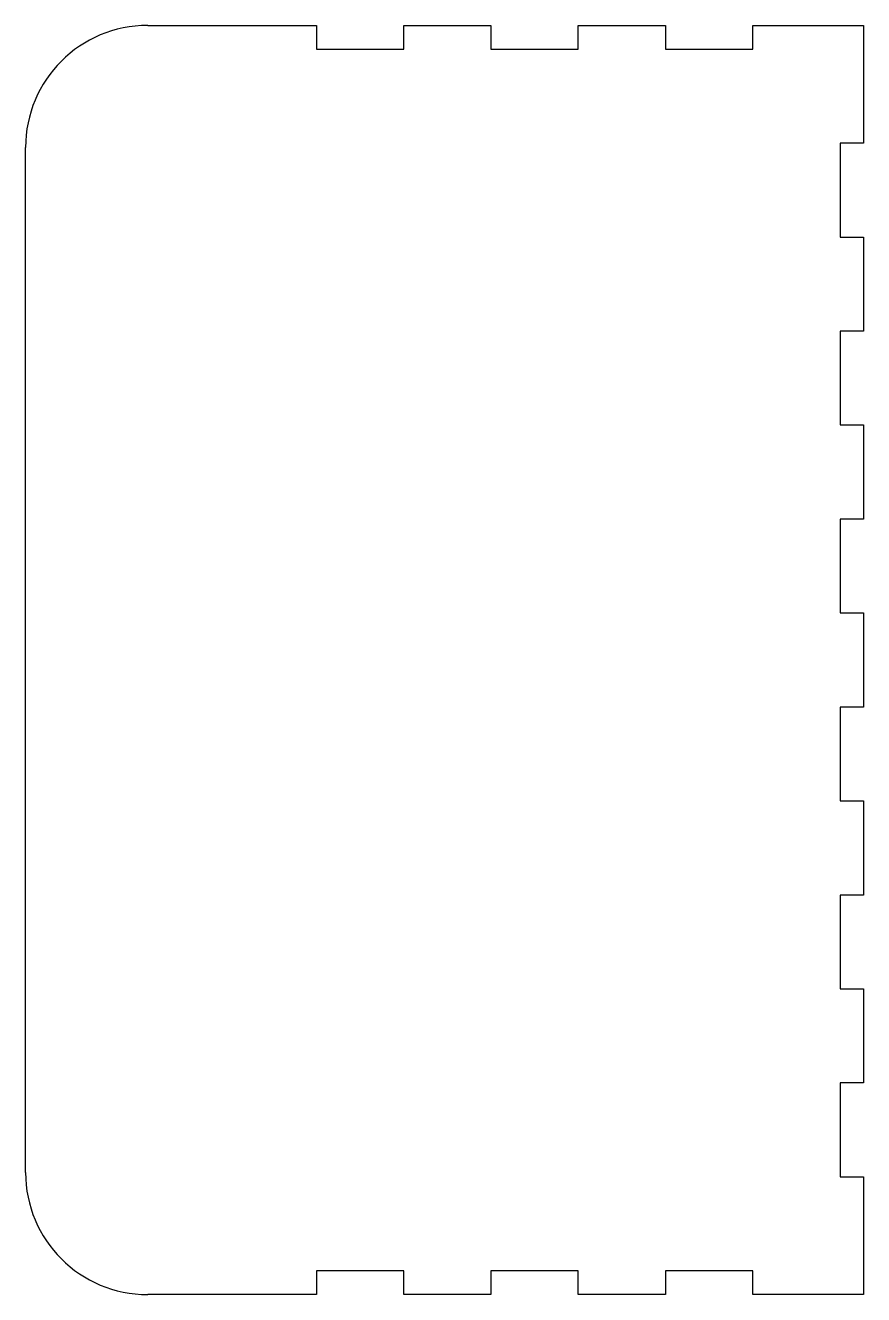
# Model space of a CAD drawing. Extents: x -200 to 6, y -312 to 0.
import ezdxf

# ---------------------------------------------------------------- set-up
doc = ezdxf.new("R2010")
doc.units = 0

msp = doc.modelspace()

# ---------------------------------------------------------------- linework, layer by layer
at = {"layer": '1', "color": 1}
for p, q in [((-170, 0.005, 512.6), (-128.571, 0.005, 512.6)), ((-128.571, 0.005, 512.6), (-128.567, 0.004, 512.6)), ((-128.567, 0.004, 512.6), (-128.566, 0, 512.6)), ((-128.566, 0, 512.6), (-128.566, -5.795, 512.6)), ((-107.148, 0, 512.6), (-107.147, 0.004, 512.6)), ((-107.148, -5.795, 512.6), (-107.148, 0, 512.6)), ((-107.147, 0.004, 512.6), (-107.143, 0.005, 512.6)), ((-107.143, 0.005, 512.6), (-85.714, 0.005, 512.6)), ((-85.714, 0.005, 512.6), (-85.711, 0.004, 512.6)), ((-85.711, 0.004, 512.6), (-85.709, 0, 512.6)), ((-85.709, 0, 512.6), (-85.709, -5.795, 512.6)), ((-64.291, 0, 512.6), (-64.289, 0.004, 512.6)), ((-64.291, -5.795, 512.6), (-64.291, 0, 512.6)), ((-64.289, 0.004, 512.6), (-64.286, 0.005, 512.6)), ((-64.286, 0.005, 512.6), (-42.857, 0.005, 512.6)), ((-42.857, 0.005, 512.6), (-42.854, 0.004, 512.6)), ((-42.854, 0.004, 512.6), (-42.852, 0, 512.6)), ((-42.852, 0, 512.6), (-42.852, -5.795, 512.6)), ((-21.434, 0, 512.6), (-21.432, 0.004, 512.6)), ((-21.434, -5.795, 512.6), (-21.434, 0, 512.6)), ((-21.432, 0.004, 512.6), (-21.429, 0.005, 512.6)), ((-21.429, 0.005, 512.6), (5.8, 0.005, 512.6)), ((5.8, 0.005, 512.6), (5.804, 0.004, 512.6)), ((5.804, 0.004, 512.6), (5.805, 0, 512.6)), ((5.805, 0, 512.6), (5.805, -28.877, 512.6)), ((-128.566, -5.795, 512.6), (-107.148, -5.795, 512.6)), ((-85.709, -5.795, 512.6), (-64.291, -5.795, 512.6)), ((-42.852, -5.795, 512.6), (-21.434, -5.795, 512.6)), ((-200.005, -281.6, 512.6), (-200.005, -30, 512.6)), ((5.8, -28.882, 512.6), (0.005, -28.882, 512.6)), ((0.005, -28.882, 512.6), (0.005, -51.949, 512.6)), ((5.804, -28.88, 512.6), (5.8, -28.882, 512.6)), ((5.805, -28.877, 512.6), (5.804, -28.88, 512.6)), ((0.005, -51.949, 512.6), (5.8, -51.949, 512.6)), ((5.8, -51.949, 512.6), (5.804, -51.95, 512.6)), ((5.804, -51.95, 512.6), (5.805, -51.954, 512.6)), ((5.805, -51.954, 512.6), (5.805, -75.031, 512.6)), ((5.8, -75.036, 512.6), (0.005, -75.036, 512.6)), ((0.005, -75.036, 512.6), (0.005, -98.103, 512.6)), ((5.804, -75.034, 512.6), (5.8, -75.036, 512.6)), ((5.805, -75.031, 512.6), (5.804, -75.034, 512.6)), ((0.005, -98.103, 512.6), (5.8, -98.103, 512.6)), ((5.8, -98.103, 512.6), (5.804, -98.104, 512.6)), ((5.804, -98.104, 512.6), (5.805, -98.108, 512.6)), ((5.805, -98.108, 512.6), (5.805, -121.185, 512.6)), ((5.8, -121.19, 512.6), (0.005, -121.19, 512.6)), ((0.005, -121.19, 512.6), (0.005, -144.257, 512.6)), ((5.804, -121.189, 512.6), (5.8, -121.19, 512.6)), ((5.805, -121.185, 512.6), (5.804, -121.189, 512.6)), ((0.005, -144.257, 512.6), (5.8, -144.257, 512.6)), ((5.8, -144.257, 512.6), (5.804, -144.258, 512.6)), ((5.804, -144.258, 512.6), (5.805, -144.262, 512.6)), ((5.805, -144.262, 512.6), (5.805, -167.338, 512.6)), ((5.8, -167.343, 512.6), (0.005, -167.343, 512.6)), ((0.005, -167.343, 512.6), (0.005, -190.41, 512.6)), ((5.804, -167.342, 512.6), (5.8, -167.343, 512.6)), ((5.805, -167.338, 512.6), (5.804, -167.342, 512.6)), ((0.005, -190.41, 512.6), (5.8, -190.41, 512.6)), ((5.8, -190.41, 512.6), (5.804, -190.411, 512.6)), ((5.804, -190.411, 512.6), (5.805, -190.415, 512.6)), ((5.805, -190.415, 512.6), (5.805, -213.492, 512.6)), ((5.8, -213.497, 512.6), (0.005, -213.497, 512.6)), ((0.005, -213.497, 512.6), (0.005, -236.564, 512.6)), ((5.804, -213.496, 512.6), (5.8, -213.497, 512.6)), ((5.805, -213.492, 512.6), (5.804, -213.496, 512.6)), ((0.005, -236.564, 512.6), (5.8, -236.564, 512.6)), ((5.8, -236.564, 512.6), (5.804, -236.565, 512.6)), ((5.804, -236.565, 512.6), (5.805, -236.569, 512.6)), ((5.805, -236.569, 512.6), (5.805, -259.646, 512.6)), ((5.8, -259.651, 512.6), (0.005, -259.651, 512.6)), ((0.005, -259.651, 512.6), (0.005, -282.718, 512.6)), ((5.804, -259.65, 512.6), (5.8, -259.651, 512.6)), ((5.805, -259.646, 512.6), (5.804, -259.65, 512.6)), ((0.005, -282.718, 512.6), (5.8, -282.718, 512.6)), ((5.8, -282.718, 512.6), (5.804, -282.719, 512.6)), ((5.804, -282.719, 512.6), (5.805, -282.723, 512.6)), ((5.805, -282.723, 512.6), (5.805, -311.6, 512.6)), ((-107.148, -305.805, 512.6), (-128.566, -305.805, 512.6)), ((-128.566, -305.805, 512.6), (-128.566, -311.6, 512.6)), ((-107.148, -311.6, 512.6), (-107.148, -305.805, 512.6)), ((-64.291, -305.805, 512.6), (-85.709, -305.805, 512.6)), ((-85.709, -305.805, 512.6), (-85.709, -311.6, 512.6)), ((-64.291, -311.6, 512.6), (-64.291, -305.805, 512.6)), ((-21.434, -305.805, 512.6), (-42.852, -305.805, 512.6)), ((-42.852, -305.805, 512.6), (-42.852, -311.6, 512.6)), ((-21.434, -311.6, 512.6), (-21.434, -305.805, 512.6)), ((-128.571, -311.605, 512.6), (-170, -311.605, 512.6)), ((-128.567, -311.604, 512.6), (-128.571, -311.605, 512.6)), ((-128.566, -311.6, 512.6), (-128.567, -311.604, 512.6)), ((-107.147, -311.604, 512.6), (-107.148, -311.6, 512.6)), ((-107.143, -311.605, 512.6), (-107.147, -311.604, 512.6)), ((-85.714, -311.605, 512.6), (-107.143, -311.605, 512.6)), ((-85.711, -311.604, 512.6), (-85.714, -311.605, 512.6)), ((-85.709, -311.6, 512.6), (-85.711, -311.604, 512.6)), ((-64.289, -311.604, 512.6), (-64.291, -311.6, 512.6)), ((-64.286, -311.605, 512.6), (-64.289, -311.604, 512.6)), ((-42.857, -311.605, 512.6), (-64.286, -311.605, 512.6)), ((-42.854, -311.604, 512.6), (-42.857, -311.605, 512.6)), ((-42.852, -311.6, 512.6), (-42.854, -311.604, 512.6)), ((-21.432, -311.604, 512.6), (-21.434, -311.6, 512.6)), ((-21.429, -311.605, 512.6), (-21.432, -311.604, 512.6)), ((5.8, -311.605, 512.6), (-21.429, -311.605, 512.6)), ((5.804, -311.604, 512.6), (5.8, -311.605, 512.6)), ((5.805, -311.6, 512.6), (5.804, -311.604, 512.6))]:
    msp.add_line(p, q, dxfattribs=at)
at = {"layer": '1', "color": 2}
for p, q in [((-200.005, -281.6, 512.6), (-200.048, -281.575, 512.6)), ((-200.048, -281.625, 512.6), (-200.005, -281.6, 512.6))]:
    msp.add_line(p, q, dxfattribs=at)
at = {"layer": '1', "color": 3}
for p, q in [((-200.048, -281.575, 512.6), (-200.048, -281.575, 527.6)), ((-200.048, -281.625, 527.6), (-200.048, -281.625, 527.6)), ((-200.048, -281.625, 527.6), (-200.048, -281.625, 512.6))]:
    msp.add_line(p, q, dxfattribs=at)
at = {"layer": '1', "color": 1}
for centre, start, end in [((-170, -30, 512.6), 90, 180), ((-170, -281.6, 512.6), 180, -90)]:
    msp.add_arc(centre, 30.005, start, end, dxfattribs=at)

doc.saveas('drawing.dxf')
